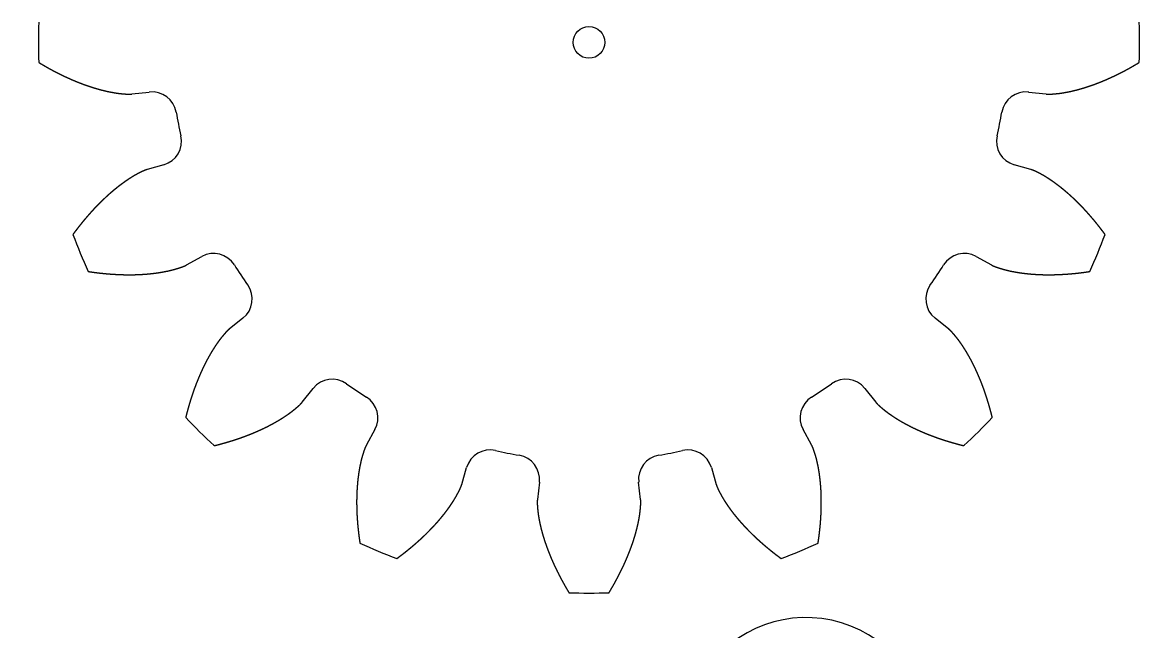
# Model space of a CAD drawing. Header units: millimetres. Extents: x 18 to 1175, y 18 to 1179.
# Drawn here: x 474.3 to 748.3, y 791.8 to 941.2 of the extents above; entities that cross this region are included whole.
import ezdxf

# ---------------------------------------------------------------- set-up
doc = ezdxf.new("R2010")
doc.units = ezdxf.units.MM
doc.layers.add('cut', color=5, linetype='Continuous', true_color=0x0000ff)

msp = doc.modelspace()

# ---------------------------------------------------------------- linework, layer by layer
at = {"layer": 'cut', "color": 5, "true_color": 0x0000ff}
for p, q in [((501.2, 923.62), (505.46, 924.1)), ((721.04, 924.1), (725.3, 923.62)), ((509, 906.27), (504.89, 905.09)), ((721.61, 905.09), (717.5, 906.27)), ((514.57, 881.71), (518.32, 883.78)), ((708.18, 883.78), (711.93, 881.71)), ((528.42, 868.66), (525.07, 865.99)), ((701.43, 865.99), (698.08, 868.66)), ((542.97, 848.1), (545.64, 851.45)), ((680.86, 851.45), (683.54, 848.1)), ((560.75, 841.35), (558.68, 837.6)), ((667.82, 837.6), (665.75, 841.35)), ((582.06, 827.91), (583.25, 832.03)), ((643.26, 832.03), (644.44, 827.91)), ((601.08, 828.48), (600.6, 824.22)), ((625.9, 824.22), (625.42, 828.48))]:
    msp.add_line(p, q, dxfattribs=at)
msp.add_lwpolyline([(484.03, 497.95), (646.15, 348.94, 0.414578), (688.56, 350.75, 0.188241), (696.49, 371.07), (696.49, 765.27, 0.743511), (641.47, 781.82), (479.3, 536.59, 0.368358)], format="xyb", close=True, dxfattribs=at)
msp.add_circle((613.25, 936.28), 3.9, dxfattribs=at)
for centre, radius, start, end in [((613.25, 936.28), 135, 177.9168, -177.9168), ((613.25, 936.28), 135, -2.0832, 2.0832), ((506.13, 918.14), 6, 9.609, 96.4431), ((720.37, 918.14), 6, 83.5569, 170.391), ((613.25, 936.28), 102.65, -170.391, -167.109), ((613.25, 936.28), 102.65, -12.891, -9.609), ((507.34, 912.04), 6, -73.9431, 12.891), ((719.16, 912.04), 6, 167.109, -106.0569), ((613.25, 936.28), 135, -159.5832, -155.4168), ((613.25, 936.28), 135, -24.5832, -20.4168), ((521.22, 878.53), 6, 32.109, 118.9431), ((705.28, 878.53), 6, 61.0569, 147.891), ((613.25, 936.28), 102.65, -147.891, -144.609), ((613.25, 936.28), 102.65, -35.391, -32.109), ((524.68, 873.35), 6, -51.4431, 35.391), ((701.82, 873.35), 6, 144.609, -128.5569), ((550.33, 847.71), 6, 54.609, 141.4431), ((613.25, 936.28), 102.64, -125.391, -122.109), ((613.25, 936.28), 102.65, -57.891, -54.609), ((676.17, 847.71), 6, 38.5569, 125.391), ((555.5, 844.25), 6, -28.9431, 57.891), ((671, 844.25), 6, 122.109, -151.0569), ((613.25, 936.28), 135, -137.0832, -132.9168), ((613.25, 936.28), 135, -47.0832, -42.9168), ((589.01, 830.37), 6, 77.109, 163.9431), ((613.25, 936.28), 102.65, -102.891, -99.609), ((613.25, 936.28), 102.65, -80.391, -77.109), ((637.49, 830.37), 6, 16.0569, 102.891), ((595.12, 829.16), 6, -6.4431, 80.391), ((631.39, 829.16), 6, 99.609, -173.5569), ((613.25, 936.28), 135, -114.5832, -110.4168), ((613.25, 936.28), 135, -69.5832, -65.4168), ((613.25, 936.28), 135, -92.0832, -87.9168)]:
    msp.add_arc(centre, radius, start, end, dxfattribs=at)
for points in [[(478.34, 931.37), (478.4, 931.33), (478.53, 931.25), (478.72, 931.14), (478.97, 930.99), (479.29, 930.8), (479.61, 930.62), (479.93, 930.43), (480.24, 930.25), (480.56, 930.07), (480.88, 929.89), (481.2, 929.72), (481.52, 929.54), (481.84, 929.37), (482.16, 929.2), (482.48, 929.04), (482.81, 928.87), (483.13, 928.71), (483.45, 928.54), (483.77, 928.38), (484.1, 928.23), (484.42, 928.07), (484.75, 927.92), (485.07, 927.77), (485.39, 927.62), (485.72, 927.47), (486.04, 927.33), (486.37, 927.18), (486.7, 927.04), (487.02, 926.91), (487.35, 926.77), (487.68, 926.64), (488, 926.5), (488.33, 926.38), (488.66, 926.25), (488.99, 926.12), (489.31, 926), (489.64, 925.88), (489.97, 925.77), (490.3, 925.65), (490.63, 925.54), (490.96, 925.43), (491.29, 925.32), (491.62, 925.22), (491.95, 925.11), (492.28, 925.02), (492.61, 924.92), (492.94, 924.82), (493.27, 924.73), (493.6, 924.64), (493.93, 924.56), (494.26, 924.48), (494.59, 924.4), (494.92, 924.32), (495.25, 924.25), (495.59, 924.18), (495.92, 924.11), (496.25, 924.05), (496.58, 923.99), (496.91, 923.93), (497.24, 923.87), (497.57, 923.83), (497.9, 923.78), (498.23, 923.74), (498.57, 923.71), (498.9, 923.68), (499.23, 923.65), (499.56, 923.62), (499.89, 923.6), (500.22, 923.59), (500.54, 923.58), (500.81, 923.59), (501, 923.6), (501.13, 923.61), (501.2, 923.62)], [(725.3, 923.62), (725.37, 923.61), (725.5, 923.6), (725.69, 923.59), (725.96, 923.58), (726.29, 923.59), (726.62, 923.6), (726.95, 923.62), (727.28, 923.65), (727.61, 923.68), (727.94, 923.71), (728.27, 923.74), (728.6, 923.78), (728.93, 923.83), (729.26, 923.87), (729.59, 923.93), (729.92, 923.99), (730.25, 924.05), (730.58, 924.11), (730.92, 924.18), (731.25, 924.25), (731.58, 924.32), (731.91, 924.4), (732.24, 924.48), (732.57, 924.56), (732.9, 924.64), (733.23, 924.73), (733.56, 924.82), (733.89, 924.92), (734.22, 925.02), (734.55, 925.11), (734.88, 925.22), (735.21, 925.32), (735.54, 925.43), (735.87, 925.54), (736.2, 925.65), (736.53, 925.77), (736.86, 925.88), (737.19, 926), (737.52, 926.12), (737.84, 926.25), (738.17, 926.38), (738.5, 926.5), (738.83, 926.64), (739.15, 926.77), (739.48, 926.91), (739.81, 927.04), (740.13, 927.18), (740.46, 927.33), (740.78, 927.47), (741.11, 927.62), (741.43, 927.77), (741.76, 927.92), (742.08, 928.07), (742.4, 928.23), (742.73, 928.38), (743.05, 928.54), (743.37, 928.71), (743.69, 928.87), (744.02, 929.04), (744.34, 929.2), (744.66, 929.37), (744.98, 929.54), (745.3, 929.72), (745.62, 929.89), (745.94, 930.07), (746.26, 930.25), (746.58, 930.43), (746.89, 930.62), (747.21, 930.8), (747.53, 930.99), (747.78, 931.14), (747.97, 931.25), (748.1, 931.33), (748.16, 931.37)], [(504.89, 905.09), (504.82, 905.07), (504.7, 905.03), (504.51, 904.97), (504.27, 904.87), (503.96, 904.74), (503.67, 904.6), (503.37, 904.46), (503.07, 904.31), (502.78, 904.15), (502.49, 904), (502.19, 903.84), (501.9, 903.68), (501.61, 903.51), (501.33, 903.34), (501.04, 903.16), (500.76, 902.98), (500.47, 902.8), (500.19, 902.61), (499.91, 902.42), (499.63, 902.23), (499.36, 902.04), (499.08, 901.84), (498.8, 901.64), (498.53, 901.44), (498.26, 901.23), (497.99, 901.02), (497.71, 900.81), (497.45, 900.6), (497.18, 900.38), (496.91, 900.17), (496.64, 899.95), (496.38, 899.72), (496.12, 899.5), (495.85, 899.27), (495.59, 899.04), (495.33, 898.81), (495.07, 898.58), (494.82, 898.34), (494.56, 898.1), (494.31, 897.86), (494.05, 897.62), (493.8, 897.37), (493.55, 897.13), (493.3, 896.88), (493.05, 896.63), (492.8, 896.38), (492.55, 896.12), (492.3, 895.86), (492.06, 895.61), (491.81, 895.35), (491.57, 895.08), (491.33, 894.82), (491.09, 894.55), (490.85, 894.29), (490.61, 894.02), (490.37, 893.75), (490.14, 893.47), (489.9, 893.2), (489.67, 892.92), (489.44, 892.65), (489.2, 892.37), (488.97, 892.08), (488.74, 891.8), (488.52, 891.52), (488.29, 891.23), (488.06, 890.94), (487.84, 890.65), (487.61, 890.36), (487.39, 890.07), (487.17, 889.78), (486.99, 889.54), (486.86, 889.36), (486.78, 889.24), (486.73, 889.18)], [(739.77, 889.18), (739.73, 889.24), (739.64, 889.36), (739.51, 889.54), (739.33, 889.78), (739.11, 890.07), (738.89, 890.36), (738.66, 890.65), (738.44, 890.94), (738.21, 891.23), (737.99, 891.52), (737.76, 891.8), (737.53, 892.08), (737.3, 892.37), (737.07, 892.65), (736.83, 892.92), (736.6, 893.2), (736.36, 893.47), (736.13, 893.75), (735.89, 894.02), (735.65, 894.29), (735.41, 894.55), (735.17, 894.82), (734.93, 895.08), (734.69, 895.35), (734.44, 895.61), (734.2, 895.86), (733.95, 896.12), (733.7, 896.38), (733.46, 896.63), (733.21, 896.88), (732.96, 897.13), (732.7, 897.37), (732.45, 897.62), (732.2, 897.86), (731.94, 898.1), (731.68, 898.34), (731.43, 898.58), (731.17, 898.81), (730.91, 899.04), (730.65, 899.27), (730.38, 899.5), (730.12, 899.72), (729.86, 899.95), (729.59, 900.17), (729.32, 900.38), (729.06, 900.6), (728.79, 900.81), (728.52, 901.02), (728.24, 901.23), (727.97, 901.44), (727.7, 901.64), (727.42, 901.84), (727.15, 902.04), (726.87, 902.23), (726.59, 902.42), (726.31, 902.61), (726.03, 902.8), (725.74, 902.98), (725.46, 903.16), (725.18, 903.34), (724.89, 903.51), (724.6, 903.68), (724.31, 903.84), (724.02, 904), (723.72, 904.15), (723.43, 904.31), (723.13, 904.46), (722.84, 904.6), (722.54, 904.74), (722.24, 904.87), (721.99, 904.97), (721.8, 905.03), (721.68, 905.07), (721.61, 905.09)], [(490.49, 880.11), (490.56, 880.1), (490.71, 880.08), (490.93, 880.05), (491.22, 880), (491.58, 879.95), (491.95, 879.9), (492.31, 879.86), (492.67, 879.81), (493.04, 879.77), (493.4, 879.72), (493.76, 879.68), (494.13, 879.65), (494.49, 879.61), (494.85, 879.58), (495.21, 879.54), (495.57, 879.51), (495.93, 879.49), (496.29, 879.46), (496.65, 879.44), (497.01, 879.42), (497.37, 879.4), (497.73, 879.38), (498.08, 879.36), (498.44, 879.35), (498.8, 879.34), (499.15, 879.33), (499.51, 879.32), (499.86, 879.32), (500.22, 879.31), (500.57, 879.31), (500.92, 879.31), (501.28, 879.32), (501.63, 879.32), (501.98, 879.33), (502.33, 879.34), (502.68, 879.36), (503.03, 879.37), (503.38, 879.39), (503.73, 879.41), (504.07, 879.43), (504.42, 879.46), (504.76, 879.48), (505.11, 879.51), (505.45, 879.54), (505.8, 879.58), (506.14, 879.62), (506.48, 879.66), (506.82, 879.7), (507.16, 879.74), (507.5, 879.79), (507.83, 879.84), (508.17, 879.89), (508.51, 879.95), (508.84, 880.01), (509.17, 880.07), (509.5, 880.14), (509.83, 880.2), (510.16, 880.27), (510.49, 880.35), (510.82, 880.42), (511.14, 880.51), (511.47, 880.59), (511.79, 880.68), (512.1, 880.78), (512.42, 880.88), (512.74, 880.98), (513.05, 881.08), (513.37, 881.18), (513.68, 881.3), (513.98, 881.42), (514.22, 881.52), (514.4, 881.61), (514.51, 881.67), (514.57, 881.71)], [(711.93, 881.71), (711.99, 881.67), (712.1, 881.61), (712.28, 881.52), (712.52, 881.42), (712.83, 881.3), (713.14, 881.18), (713.45, 881.08), (713.76, 880.98), (714.08, 880.88), (714.4, 880.78), (714.72, 880.68), (715.04, 880.59), (715.36, 880.51), (715.68, 880.42), (716.01, 880.35), (716.34, 880.27), (716.67, 880.2), (717, 880.14), (717.33, 880.07), (717.66, 880.01), (718, 879.95), (718.33, 879.89), (718.67, 879.84), (719, 879.79), (719.34, 879.74), (719.68, 879.7), (720.02, 879.66), (720.36, 879.62), (720.71, 879.58), (721.05, 879.54), (721.39, 879.51), (721.74, 879.48), (722.08, 879.46), (722.43, 879.43), (722.78, 879.41), (723.12, 879.39), (723.47, 879.37), (723.82, 879.36), (724.17, 879.34), (724.52, 879.33), (724.87, 879.32), (725.23, 879.32), (725.58, 879.31), (725.93, 879.31), (726.28, 879.31), (726.64, 879.32), (726.99, 879.32), (727.35, 879.33), (727.71, 879.34), (728.06, 879.35), (728.42, 879.36), (728.78, 879.38), (729.13, 879.4), (729.49, 879.42), (729.85, 879.44), (730.21, 879.46), (730.57, 879.49), (730.93, 879.51), (731.29, 879.54), (731.65, 879.58), (732.01, 879.61), (732.38, 879.65), (732.74, 879.68), (733.1, 879.72), (733.46, 879.77), (733.83, 879.81), (734.19, 879.86), (734.56, 879.9), (734.92, 879.95), (735.28, 880), (735.58, 880.05), (735.79, 880.08), (735.94, 880.1), (736.01, 880.11)], [(525.07, 865.99), (525.02, 865.95), (524.92, 865.87), (524.77, 865.74), (524.58, 865.56), (524.35, 865.32), (524.13, 865.08), (523.91, 864.83), (523.7, 864.58), (523.48, 864.32), (523.27, 864.07), (523.06, 863.81), (522.85, 863.55), (522.65, 863.28), (522.45, 863.01), (522.25, 862.74), (522.06, 862.47), (521.87, 862.19), (521.68, 861.91), (521.49, 861.63), (521.31, 861.34), (521.13, 861.06), (520.95, 860.77), (520.77, 860.48), (520.59, 860.19), (520.42, 859.89), (520.25, 859.6), (520.08, 859.3), (519.91, 859), (519.75, 858.7), (519.58, 858.39), (519.42, 858.09), (519.26, 857.78), (519.11, 857.47), (518.95, 857.16), (518.8, 856.85), (518.65, 856.54), (518.5, 856.22), (518.35, 855.9), (518.2, 855.59), (518.06, 855.27), (517.92, 854.94), (517.78, 854.62), (517.64, 854.3), (517.5, 853.97), (517.37, 853.65), (517.24, 853.32), (517.1, 852.99), (516.97, 852.66), (516.85, 852.32), (516.72, 851.99), (516.6, 851.65), (516.47, 851.32), (516.35, 850.98), (516.23, 850.64), (516.12, 850.3), (516, 849.96), (515.89, 849.62), (515.78, 849.27), (515.67, 848.93), (515.56, 848.58), (515.45, 848.24), (515.34, 847.89), (515.24, 847.54), (515.14, 847.19), (515.04, 846.84), (514.94, 846.49), (514.84, 846.13), (514.75, 845.78), (514.65, 845.42), (514.56, 845.07), (514.49, 844.78), (514.44, 844.56), (514.4, 844.42), (514.38, 844.35)], [(712.12, 844.35), (712.1, 844.42), (712.06, 844.56), (712.01, 844.78), (711.94, 845.07), (711.85, 845.42), (711.75, 845.78), (711.66, 846.13), (711.56, 846.49), (711.46, 846.84), (711.36, 847.19), (711.26, 847.54), (711.16, 847.89), (711.05, 848.24), (710.94, 848.58), (710.84, 848.93), (710.73, 849.27), (710.61, 849.62), (710.5, 849.96), (710.38, 850.3), (710.27, 850.64), (710.15, 850.98), (710.03, 851.32), (709.91, 851.65), (709.78, 851.99), (709.65, 852.32), (709.53, 852.66), (709.4, 852.99), (709.27, 853.32), (709.13, 853.65), (709, 853.97), (708.86, 854.3), (708.72, 854.62), (708.58, 854.94), (708.44, 855.27), (708.3, 855.59), (708.15, 855.9), (708, 856.22), (707.85, 856.54), (707.7, 856.85), (707.55, 857.16), (707.39, 857.47), (707.24, 857.78), (707.08, 858.09), (706.92, 858.39), (706.75, 858.7), (706.59, 859), (706.42, 859.3), (706.25, 859.6), (706.08, 859.89), (705.91, 860.19), (705.73, 860.48), (705.55, 860.77), (705.37, 861.06), (705.19, 861.34), (705.01, 861.63), (704.82, 861.91), (704.63, 862.19), (704.44, 862.47), (704.25, 862.74), (704.05, 863.01), (703.85, 863.28), (703.65, 863.55), (703.44, 863.81), (703.23, 864.07), (703.02, 864.32), (702.81, 864.58), (702.59, 864.83), (702.37, 865.08), (702.15, 865.32), (701.92, 865.56), (701.73, 865.74), (701.58, 865.87), (701.48, 865.95), (701.43, 865.99)], [(521.32, 837.41), (521.4, 837.43), (521.54, 837.46), (521.75, 837.52), (522.04, 837.59), (522.4, 837.68), (522.75, 837.77), (523.11, 837.87), (523.46, 837.97), (523.81, 838.06), (524.16, 838.16), (524.52, 838.27), (524.86, 838.37), (525.21, 838.47), (525.56, 838.58), (525.91, 838.69), (526.25, 838.8), (526.59, 838.91), (526.94, 839.03), (527.28, 839.14), (527.62, 839.26), (527.96, 839.38), (528.29, 839.5), (528.63, 839.62), (528.96, 839.75), (529.3, 839.87), (529.63, 840), (529.96, 840.13), (530.29, 840.26), (530.62, 840.39), (530.95, 840.53), (531.27, 840.66), (531.6, 840.8), (531.92, 840.94), (532.24, 841.09), (532.56, 841.23), (532.88, 841.38), (533.2, 841.52), (533.51, 841.67), (533.83, 841.82), (534.14, 841.98), (534.45, 842.13), (534.76, 842.29), (535.06, 842.45), (535.37, 842.61), (535.67, 842.77), (535.97, 842.94), (536.27, 843.11), (536.57, 843.27), (536.87, 843.45), (537.16, 843.62), (537.46, 843.79), (537.75, 843.97), (538.03, 844.15), (538.32, 844.34), (538.6, 844.52), (538.88, 844.71), (539.16, 844.9), (539.44, 845.09), (539.72, 845.28), (539.99, 845.48), (540.26, 845.68), (540.52, 845.88), (540.78, 846.08), (541.04, 846.29), (541.3, 846.51), (541.55, 846.72), (541.8, 846.94), (542.05, 847.15), (542.3, 847.37), (542.53, 847.6), (542.71, 847.79), (542.84, 847.94), (542.93, 848.04), (542.97, 848.1)], [(683.54, 848.1), (683.58, 848.04), (683.66, 847.94), (683.79, 847.79), (683.97, 847.6), (684.21, 847.37), (684.45, 847.15), (684.7, 846.94), (684.95, 846.72), (685.2, 846.51), (685.46, 846.29), (685.72, 846.08), (685.98, 845.88), (686.24, 845.68), (686.51, 845.48), (686.78, 845.28), (687.06, 845.09), (687.34, 844.9), (687.62, 844.71), (687.9, 844.52), (688.18, 844.34), (688.47, 844.15), (688.76, 843.97), (689.05, 843.79), (689.34, 843.62), (689.63, 843.45), (689.93, 843.27), (690.23, 843.11), (690.53, 842.94), (690.83, 842.77), (691.13, 842.61), (691.44, 842.45), (691.75, 842.29), (692.05, 842.13), (692.36, 841.98), (692.68, 841.82), (692.99, 841.67), (693.31, 841.52), (693.62, 841.38), (693.94, 841.23), (694.26, 841.09), (694.58, 840.94), (694.9, 840.8), (695.23, 840.66), (695.55, 840.53), (695.88, 840.39), (696.21, 840.26), (696.54, 840.13), (696.87, 840), (697.2, 839.87), (697.54, 839.75), (697.87, 839.62), (698.21, 839.5), (698.55, 839.38), (698.88, 839.26), (699.22, 839.14), (699.57, 839.03), (699.91, 838.91), (700.25, 838.8), (700.6, 838.69), (700.94, 838.58), (701.29, 838.47), (701.64, 838.37), (701.99, 838.27), (702.34, 838.16), (702.69, 838.06), (703.04, 837.97), (703.39, 837.87), (703.75, 837.77), (704.1, 837.68), (704.46, 837.59), (704.75, 837.52), (704.96, 837.46), (705.11, 837.43), (705.18, 837.41)], [(558.68, 837.6), (558.65, 837.54), (558.59, 837.42), (558.5, 837.25), (558.39, 837.01), (558.27, 836.7), (558.16, 836.39), (558.05, 836.08), (557.95, 835.76), (557.85, 835.45), (557.75, 835.13), (557.66, 834.81), (557.57, 834.49), (557.48, 834.17), (557.4, 833.84), (557.32, 833.52), (557.25, 833.19), (557.18, 832.86), (557.11, 832.53), (557.05, 832.2), (556.98, 831.86), (556.92, 831.53), (556.87, 831.2), (556.81, 830.86), (556.76, 830.52), (556.72, 830.18), (556.67, 829.84), (556.63, 829.5), (556.59, 829.16), (556.55, 828.82), (556.52, 828.48), (556.49, 828.13), (556.46, 827.79), (556.43, 827.44), (556.41, 827.1), (556.38, 826.75), (556.36, 826.4), (556.35, 826.05), (556.33, 825.71), (556.32, 825.36), (556.31, 825), (556.3, 824.65), (556.29, 824.3), (556.29, 823.95), (556.29, 823.6), (556.29, 823.24), (556.29, 822.89), (556.3, 822.53), (556.3, 822.18), (556.31, 821.82), (556.32, 821.47), (556.34, 821.11), (556.35, 820.75), (556.37, 820.39), (556.39, 820.03), (556.41, 819.68), (556.44, 819.32), (556.46, 818.96), (556.49, 818.6), (556.52, 818.23), (556.55, 817.87), (556.59, 817.51), (556.62, 817.15), (556.66, 816.79), (556.7, 816.43), (556.74, 816.06), (556.78, 815.7), (556.83, 815.34), (556.88, 814.97), (556.93, 814.61), (556.98, 814.24), (557.02, 813.95), (557.06, 813.73), (557.08, 813.59), (557.09, 813.51)], [(669.41, 813.51), (669.42, 813.59), (669.45, 813.73), (669.48, 813.95), (669.52, 814.24), (669.57, 814.61), (669.62, 814.97), (669.67, 815.34), (669.72, 815.7), (669.76, 816.06), (669.8, 816.43), (669.84, 816.79), (669.88, 817.15), (669.92, 817.51), (669.95, 817.87), (669.98, 818.23), (670.01, 818.6), (670.04, 818.96), (670.07, 819.32), (670.09, 819.68), (670.11, 820.03), (670.13, 820.39), (670.15, 820.75), (670.16, 821.11), (670.18, 821.47), (670.19, 821.82), (670.2, 822.18), (670.21, 822.53), (670.21, 822.89), (670.21, 823.24), (670.21, 823.6), (670.21, 823.95), (670.21, 824.3), (670.2, 824.65), (670.19, 825), (670.18, 825.36), (670.17, 825.71), (670.16, 826.05), (670.14, 826.4), (670.12, 826.75), (670.1, 827.1), (670.07, 827.44), (670.04, 827.79), (670.01, 828.13), (669.98, 828.48), (669.95, 828.82), (669.91, 829.16), (669.87, 829.5), (669.83, 829.84), (669.78, 830.18), (669.74, 830.52), (669.69, 830.86), (669.63, 831.2), (669.58, 831.53), (669.52, 831.86), (669.46, 832.2), (669.39, 832.53), (669.32, 832.86), (669.25, 833.19), (669.18, 833.52), (669.1, 833.84), (669.02, 834.17), (668.94, 834.49), (668.84, 834.81), (668.75, 835.13), (668.65, 835.45), (668.55, 835.76), (668.45, 836.08), (668.34, 836.39), (668.23, 836.7), (668.11, 837.01), (668, 837.25), (667.92, 837.42), (667.85, 837.54), (667.82, 837.6)], [(566.16, 809.76), (566.22, 809.8), (566.34, 809.89), (566.51, 810.02), (566.75, 810.2), (567.04, 810.42), (567.34, 810.64), (567.63, 810.86), (567.92, 811.09), (568.21, 811.31), (568.49, 811.54), (568.78, 811.77), (569.06, 812), (569.34, 812.23), (569.62, 812.46), (569.9, 812.69), (570.17, 812.93), (570.45, 813.16), (570.72, 813.4), (570.99, 813.64), (571.26, 813.87), (571.53, 814.11), (571.8, 814.35), (572.06, 814.6), (572.32, 814.84), (572.58, 815.08), (572.84, 815.33), (573.1, 815.57), (573.35, 815.82), (573.6, 816.07), (573.85, 816.32), (574.1, 816.57), (574.35, 816.82), (574.59, 817.08), (574.84, 817.33), (575.08, 817.59), (575.31, 817.84), (575.55, 818.1), (575.78, 818.36), (576.02, 818.62), (576.25, 818.88), (576.47, 819.14), (576.7, 819.41), (576.92, 819.67), (577.14, 819.94), (577.36, 820.2), (577.58, 820.47), (577.79, 820.74), (578, 821.01), (578.21, 821.28), (578.41, 821.55), (578.62, 821.83), (578.82, 822.1), (579.01, 822.38), (579.21, 822.66), (579.4, 822.94), (579.59, 823.22), (579.77, 823.5), (579.96, 823.78), (580.14, 824.07), (580.31, 824.35), (580.49, 824.64), (580.65, 824.93), (580.81, 825.22), (580.97, 825.51), (581.13, 825.8), (581.28, 826.1), (581.43, 826.39), (581.58, 826.69), (581.72, 826.99), (581.85, 827.29), (581.94, 827.54), (582.01, 827.72), (582.04, 827.85), (582.06, 827.91)], [(644.44, 827.91), (644.46, 827.85), (644.5, 827.72), (644.56, 827.54), (644.65, 827.29), (644.78, 826.99), (644.92, 826.69), (645.07, 826.39), (645.22, 826.1), (645.37, 825.8), (645.53, 825.51), (645.69, 825.22), (645.85, 824.93), (646.02, 824.64), (646.19, 824.35), (646.36, 824.07), (646.54, 823.78), (646.73, 823.5), (646.91, 823.22), (647.1, 822.94), (647.29, 822.66), (647.49, 822.38), (647.69, 822.1), (647.89, 821.83), (648.09, 821.55), (648.29, 821.28), (648.5, 821.01), (648.71, 820.74), (648.93, 820.47), (649.14, 820.2), (649.36, 819.94), (649.58, 819.67), (649.8, 819.41), (650.03, 819.14), (650.26, 818.88), (650.49, 818.62), (650.72, 818.36), (650.95, 818.1), (651.19, 817.84), (651.43, 817.59), (651.67, 817.33), (651.91, 817.08), (652.15, 816.82), (652.4, 816.57), (652.65, 816.32), (652.9, 816.07), (653.15, 815.82), (653.41, 815.57), (653.66, 815.33), (653.92, 815.08), (654.18, 814.84), (654.44, 814.6), (654.71, 814.35), (654.97, 814.11), (655.24, 813.87), (655.51, 813.64), (655.78, 813.4), (656.05, 813.16), (656.33, 812.93), (656.6, 812.69), (656.88, 812.46), (657.16, 812.23), (657.44, 812), (657.73, 811.77), (658.01, 811.54), (658.3, 811.31), (658.58, 811.09), (658.87, 810.86), (659.16, 810.64), (659.46, 810.42), (659.75, 810.2), (659.99, 810.02), (660.17, 809.89), (660.29, 809.8), (660.35, 809.76)], [(600.6, 824.22), (600.59, 824.16), (600.58, 824.03), (600.56, 823.83), (600.56, 823.57), (600.56, 823.24), (600.58, 822.91), (600.6, 822.58), (600.62, 822.25), (600.65, 821.92), (600.68, 821.59), (600.72, 821.26), (600.76, 820.93), (600.8, 820.6), (600.85, 820.27), (600.9, 819.94), (600.96, 819.6), (601.02, 819.27), (601.09, 818.94), (601.15, 818.61), (601.22, 818.28), (601.3, 817.95), (601.37, 817.62), (601.45, 817.29), (601.53, 816.96), (601.62, 816.62), (601.71, 816.29), (601.8, 815.96), (601.89, 815.63), (601.99, 815.3), (602.09, 814.97), (602.19, 814.64), (602.3, 814.31), (602.4, 813.98), (602.51, 813.65), (602.63, 813.33), (602.74, 813), (602.86, 812.67), (602.98, 812.34), (603.1, 812.01), (603.22, 811.68), (603.35, 811.36), (603.48, 811.03), (603.61, 810.7), (603.74, 810.37), (603.88, 810.05), (604.02, 809.72), (604.16, 809.4), (604.3, 809.07), (604.45, 808.74), (604.59, 808.42), (604.74, 808.09), (604.89, 807.77), (605.05, 807.45), (605.2, 807.12), (605.36, 806.8), (605.52, 806.48), (605.68, 806.15), (605.84, 805.83), (606.01, 805.51), (606.18, 805.19), (606.35, 804.87), (606.52, 804.55), (606.69, 804.23), (606.87, 803.91), (607.05, 803.59), (607.23, 803.27), (607.41, 802.95), (607.59, 802.63), (607.78, 802.31), (607.96, 802), (608.11, 801.74), (608.23, 801.55), (608.31, 801.43), (608.34, 801.37)], [(618.16, 801.37), (618.2, 801.43), (618.27, 801.55), (618.39, 801.74), (618.54, 802), (618.73, 802.31), (618.91, 802.63), (619.09, 802.95), (619.28, 803.27), (619.46, 803.59), (619.63, 803.91), (619.81, 804.23), (619.98, 804.55), (620.15, 804.87), (620.32, 805.19), (620.49, 805.51), (620.66, 805.83), (620.82, 806.15), (620.98, 806.48), (621.14, 806.8), (621.3, 807.12), (621.45, 807.45), (621.61, 807.77), (621.76, 808.09), (621.91, 808.42), (622.06, 808.74), (622.2, 809.07), (622.34, 809.4), (622.48, 809.72), (622.62, 810.05), (622.76, 810.37), (622.89, 810.7), (623.02, 811.03), (623.15, 811.36), (623.28, 811.68), (623.4, 812.01), (623.52, 812.34), (623.64, 812.67), (623.76, 813), (623.88, 813.33), (623.99, 813.65), (624.1, 813.98), (624.21, 814.31), (624.31, 814.64), (624.41, 814.97), (624.51, 815.3), (624.61, 815.63), (624.7, 815.96), (624.79, 816.29), (624.88, 816.62), (624.97, 816.96), (625.05, 817.29), (625.13, 817.62), (625.21, 817.95), (625.28, 818.28), (625.35, 818.61), (625.42, 818.94), (625.48, 819.27), (625.54, 819.6), (625.6, 819.94), (625.65, 820.27), (625.7, 820.6), (625.74, 820.93), (625.78, 821.26), (625.82, 821.59), (625.85, 821.92), (625.88, 822.25), (625.9, 822.58), (625.93, 822.91), (625.94, 823.24), (625.95, 823.57), (625.94, 823.83), (625.93, 824.03), (625.91, 824.16), (625.9, 824.22)]]:
    msp.add_open_spline(points, degree=5, dxfattribs=at)

doc.saveas('drawing.dxf')
